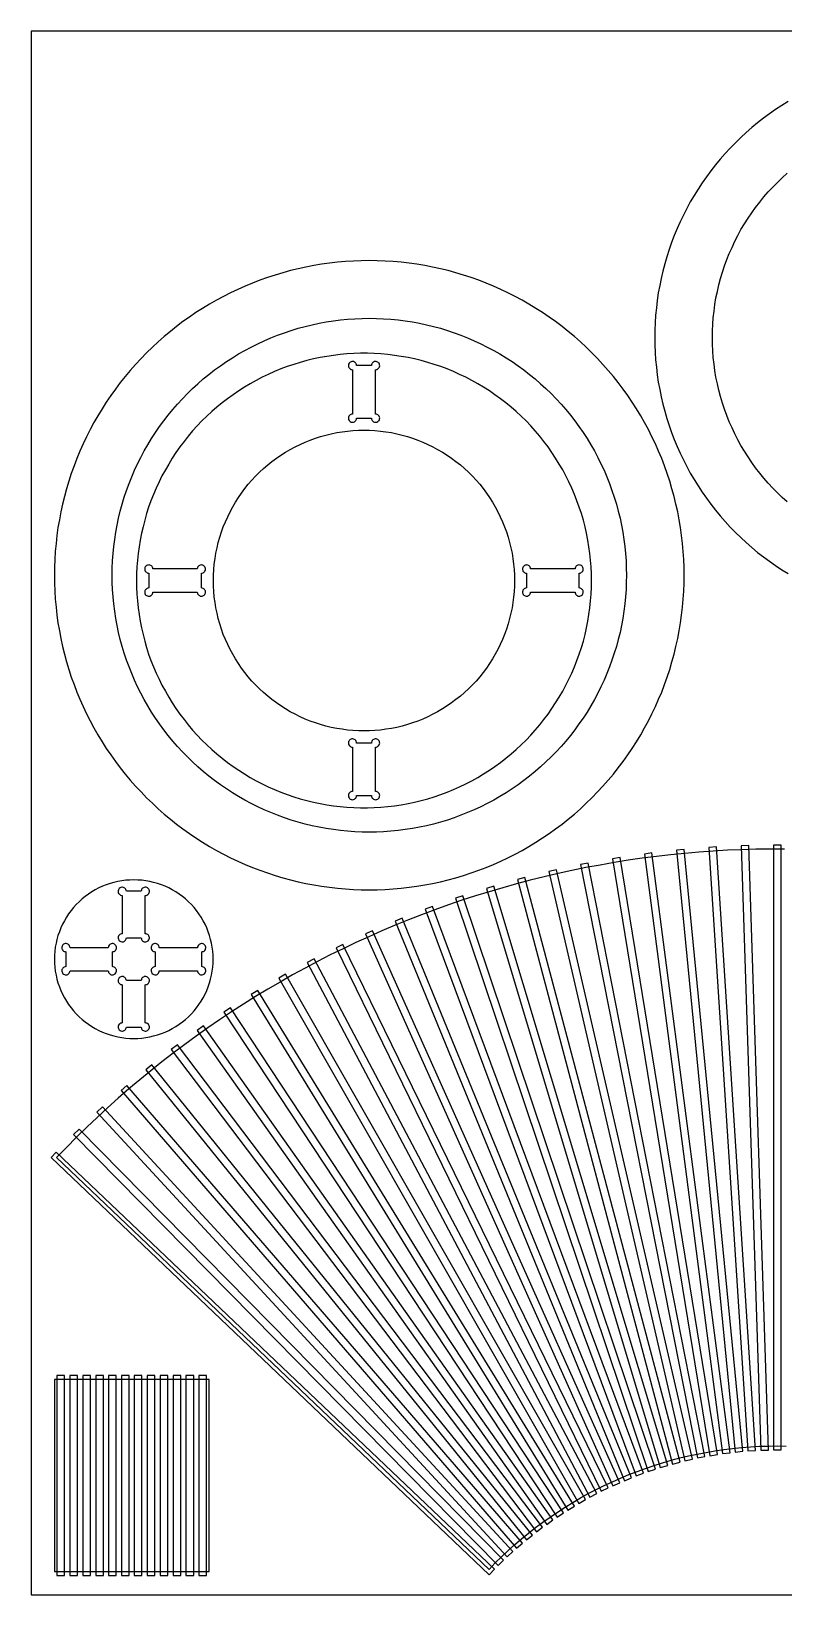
# Model space of a CAD drawing. Extents: x 0 to 2440, y 0 to 1220.
# Drawn here: x 0 to 587, y 0 to 1220 of the extents above; entities that cross this region are included whole.
import ezdxf

# ---------------------------------------------------------------- set-up
doc = ezdxf.new("R2010")
doc.units = 0
for name, color, linetype in [('COUPE', 1, 'Continuous'), ('PLANCHE', 8, 'Continuous'), ('POCHE_KERF_15MM', 5, 'Continuous')]:
    doc.layers.add(name, color=color, linetype=linetype)

msp = doc.modelspace()

# ---------------------------------------------------------------- linework, layer by layer
at = {"layer": 'COUPE'}
for points in [[(590.2, 1165.2), (585.2, 1162.2), (580.3, 1159), (575.6, 1155.6), (570.9, 1152.2), (566.3, 1148.6), (561.8, 1144.9), (557.4, 1141), (553.1, 1137.1), (549, 1133), (544.9, 1128.9), (541, 1124.6), (537.1, 1120.2), (533.4, 1115.7), (529.8, 1111.1), (526.4, 1106.4), (523, 1101.7), (519.8, 1096.8), (516.8, 1091.8), (513.8, 1086.8), (511, 1081.7), (508.4, 1076.5), (505.9, 1071.3), (503.5, 1066), (501.3, 1060.6), (499.2, 1055.1), (497.3, 1049.6), (495.5, 1044.1), (493.8, 1038.5), (492.4, 1032.9), (491, 1027.2), (489.9, 1021.5), (488.8, 1015.8), (488, 1010), (487.3, 1004.2), (486.7, 998.4), (486.3, 992.6), (486.1, 986.8), (486, 981), (486.1, 975.2), (486.3, 969.4), (486.7, 963.6), (487.3, 957.8), (488, 952), (488.8, 946.2), (489.9, 940.5), (491, 934.8), (492.4, 929.1), (493.8, 923.5), (495.5, 917.9), (497.3, 912.4), (499.2, 906.9), (501.3, 901.4), (503.5, 896), (505.9, 890.7), (508.4, 885.5), (511, 880.3), (513.8, 875.2), (516.8, 870.2), (519.8, 865.2), (523, 860.3), (526.4, 855.6), (529.8, 850.9), (533.4, 846.3), (537.1, 841.8), (541, 837.4), (544.9, 833.1), (549, 829), (553.1, 824.9), (557.4, 821), (561.8, 817.1), (566.3, 813.4), (570.9, 809.8), (575.6, 806.4), (580.3, 803), (585.2, 799.8), (590.2, 796.8)], [(589.3, 852.8), (585.5, 856.3), (581.7, 859.9), (578.1, 863.6), (574.5, 867.4), (571.1, 871.3), (567.9, 875.3), (564.7, 879.4), (561.7, 883.6), (558.8, 887.9), (556, 892.3), (553.3, 896.7), (550.8, 901.3), (548.5, 905.9), (546.3, 910.6), (544.2, 915.3), (542.3, 920.2), (540.5, 925), (538.8, 929.9), (537.4, 934.9), (536, 939.9), (534.9, 945), (533.8, 950.1), (533, 955.2), (532.3, 960.3), (531.7, 965.5), (531.3, 970.6), (531.1, 975.8), (531, 981), (531.1, 986.2), (531.3, 991.4), (531.7, 996.5), (532.3, 1001.7), (533, 1006.8), (533.8, 1011.9), (534.9, 1017), (536, 1022.1), (537.4, 1027.1), (538.8, 1032.1), (540.5, 1037), (542.3, 1041.8), (544.2, 1046.7), (546.3, 1051.4), (548.5, 1056.1), (550.8, 1060.7), (553.3, 1065.3), (556, 1069.7), (558.8, 1074.1), (561.7, 1078.4), (564.7, 1082.6), (567.9, 1086.7), (571.1, 1090.7), (574.5, 1094.6), (578.1, 1098.4), (581.7, 1102.1), (585.5, 1105.7), (589.3, 1109.2)], [(587.2, 581.8), (576.1, 581.8), (564.9, 581.7), (553.8, 581.3), (542.7, 580.9), (531.6, 580.2), (520.5, 579.4), (509.4, 578.5), (498.4, 577.4), (487.3, 576.1), (476.3, 574.7), (465.3, 573.1), (454.3, 571.3), (443.4, 569.4), (432.4, 567.4), (421.5, 565.1), (410.7, 562.8), (399.8, 560.3), (389, 557.6), (378.3, 554.7), (367.6, 551.7), (356.9, 548.6), (346.3, 545.3), (335.7, 541.9), (325.2, 538.3), (314.7, 534.5), (304.3, 530.6), (294, 526.6), (283.7, 522.4), (273.4, 518), (263.2, 513.5), (253.1, 508.9), (243.1, 504.1), (233.1, 499.2), (223.2, 494.1), (213.4, 488.9), (203.6, 483.6), (194, 478.1), (184.4, 472.5), (174.9, 466.7), (165.4, 460.8), (156.1, 454.8), (146.8, 448.6), (137.7, 442.3), (128.6, 435.9), (119.6, 429.4), (110.7, 422.7), (101.9, 415.9), (93.2, 408.9), (84.6, 401.9), (76.1, 394.7), (67.8, 387.4), (59.5, 380), (51.3, 372.4), (43.2, 364.8), (35.3, 357), (27.4, 349.1), (19.7, 341.1), (356.9, 19.8), (361.7, 24.8), (366.7, 29.7), (371.8, 34.5), (377, 39.1), (382.3, 43.7), (387.7, 48.1), (393.2, 52.4), (398.8, 56.6), (404.5, 60.6), (410.3, 64.5), (416.1, 68.3), (422.1, 72), (428.1, 75.5), (434.2, 78.9), (440.4, 82.1), (446.7, 85.2), (453, 88.2), (459.4, 91), (465.8, 93.7), (472.3, 96.2), (478.9, 98.6), (485.5, 100.9), (492.2, 102.9), (498.9, 104.9), (505.6, 106.7), (512.4, 108.3), (519.2, 109.8), (526.1, 111.1), (533, 112.3), (539.9, 113.3), (546.8, 114.2), (553.7, 114.9), (560.7, 115.4), (567.7, 115.8), (574.6, 116), (581.6, 116.1), (588.6, 116)]]:
    msp.add_lwpolyline(points, dxfattribs=at)
for points in [[(509, 795.5), (508.9, 801.7), (508.7, 807.9), (508.3, 814.1), (507.7, 820.3), (507, 826.5), (506.2, 832.7), (505.1, 838.8), (504, 844.9), (502.6, 851), (501.2, 857), (499.5, 863), (497.7, 869), (495.8, 874.9), (493.7, 880.8), (491.5, 886.6), (489.1, 892.3), (486.6, 898), (483.9, 903.6), (481.1, 909.2), (478.2, 914.6), (475.1, 920), (471.8, 925.4), (468.5, 930.6), (465, 935.7), (461.4, 940.8), (457.6, 945.8), (453.8, 950.6), (449.8, 955.4), (445.7, 960.1), (441.4, 964.6), (437.1, 969.1), (432.6, 973.4), (428.1, 977.7), (423.4, 981.8), (418.6, 985.8), (413.8, 989.6), (408.8, 993.4), (403.7, 997), (398.6, 1000.5), (393.4, 1003.8), (388, 1007.1), (382.6, 1010.2), (377.2, 1013.1), (371.6, 1015.9), (366, 1018.6), (360.3, 1021.1), (354.6, 1023.5), (348.8, 1025.7), (342.9, 1027.8), (337, 1029.7), (331, 1031.5), (325, 1033.2), (319, 1034.6), (312.9, 1036), (306.8, 1037.1), (300.7, 1038.2), (294.5, 1039), (288.3, 1039.7), (282.1, 1040.3), (275.9, 1040.7), (269.7, 1040.9), (263.5, 1041), (257.3, 1040.9), (251.1, 1040.7), (244.9, 1040.3), (238.7, 1039.7), (232.5, 1039), (226.3, 1038.2), (220.2, 1037.1), (214.1, 1036), (208, 1034.6), (202, 1033.2), (196, 1031.5), (190, 1029.7), (184.1, 1027.8), (178.2, 1025.7), (172.4, 1023.5), (166.7, 1021.1), (161, 1018.6), (155.4, 1015.9), (149.8, 1013.1), (144.4, 1010.2), (139, 1007.1), (133.6, 1003.8), (128.4, 1000.5), (123.3, 997), (118.2, 993.4), (113.2, 989.6), (108.4, 985.8), (103.6, 981.8), (98.9, 977.7), (94.4, 973.4), (89.9, 969.1), (85.6, 964.6), (81.3, 960.1), (77.2, 955.4), (73.2, 950.6), (69.4, 945.8), (65.6, 940.8), (62, 935.7), (58.5, 930.6), (55.2, 925.4), (51.9, 920), (48.8, 914.6), (45.9, 909.2), (43.1, 903.6), (40.4, 898), (37.9, 892.3), (35.5, 886.6), (33.3, 880.8), (31.2, 874.9), (29.3, 869), (27.5, 863), (25.8, 857), (24.4, 851), (23, 844.9), (21.9, 838.8), (20.8, 832.7), (20, 826.5), (19.3, 820.3), (18.7, 814.1), (18.3, 807.9), (18.1, 801.7), (18, 795.5), (18.1, 789.3), (18.3, 783.1), (18.7, 776.9), (19.3, 770.7), (20, 764.5), (20.8, 758.3), (21.9, 752.2), (23, 746.1), (24.4, 740), (25.8, 734), (27.5, 728), (29.3, 722), (31.2, 716.1), (33.3, 710.2), (35.5, 704.4), (37.9, 698.7), (40.4, 693), (43.1, 687.4), (45.9, 681.8), (48.8, 676.4), (51.9, 671), (55.2, 665.6), (58.5, 660.4), (62, 655.3), (65.6, 650.2), (69.4, 645.2), (73.2, 640.4), (77.2, 635.6), (81.3, 630.9), (85.6, 626.4), (89.9, 621.9), (94.4, 617.6), (98.9, 613.3), (103.6, 609.2), (108.4, 605.2), (113.2, 601.4), (118.2, 597.6), (123.3, 594), (128.4, 590.5), (133.6, 587.2), (139, 583.9), (144.4, 580.8), (149.8, 577.9), (155.4, 575.1), (161, 572.4), (166.7, 569.9), (172.4, 567.5), (178.2, 565.3), (184.1, 563.2), (190, 561.3), (196, 559.5), (202, 557.8), (208, 556.4), (214.1, 555), (220.2, 553.9), (226.3, 552.8), (232.5, 552), (238.7, 551.3), (244.9, 550.7), (251.1, 550.3), (257.3, 550.1), (263.5, 550), (269.7, 550.1), (275.9, 550.3), (282.1, 550.7), (288.3, 551.3), (294.5, 552), (300.7, 552.8), (306.8, 553.9), (312.9, 555), (319, 556.4), (325, 557.8), (331, 559.5), (337, 561.3), (342.9, 563.2), (348.8, 565.3), (354.6, 567.5), (360.3, 569.9), (366, 572.4), (371.6, 575.1), (377.2, 577.9), (382.6, 580.8), (388, 583.9), (393.4, 587.2), (398.6, 590.5), (403.7, 594), (408.8, 597.6), (413.8, 601.4), (418.6, 605.2), (423.4, 609.2), (428.1, 613.3), (432.6, 617.6), (437.1, 621.9), (441.4, 626.4), (445.7, 630.9), (449.8, 635.6), (453.8, 640.4), (457.6, 645.2), (461.4, 650.2), (465, 655.3), (468.5, 660.4), (471.8, 665.6), (475.1, 671), (478.2, 676.4), (481.1, 681.8), (483.9, 687.4), (486.6, 693), (489.1, 698.7), (491.5, 704.4), (493.7, 710.2), (495.8, 716.1), (497.7, 722), (499.5, 728), (501.2, 734), (502.6, 740), (504, 746.1), (505.1, 752.2), (506.2, 758.3), (507, 764.5), (507.7, 770.7), (508.3, 776.9), (508.7, 783.1), (508.9, 789.3)], [(63, 795.5), (63.1, 801.1), (63.3, 806.7), (63.7, 812.4), (64.3, 817.9), (65, 823.5), (65.8, 829.1), (66.9, 834.6), (68, 840.1), (69.4, 845.6), (70.8, 851), (72.5, 856.4), (74.3, 861.7), (76.2, 867), (78.3, 872.2), (80.5, 877.4), (82.9, 882.5), (85.4, 887.5), (88, 892.5), (90.8, 897.4), (93.7, 902.2), (96.8, 906.9), (100, 911.5), (103.3, 916.1), (106.7, 920.5), (110.3, 924.9), (114, 929.1), (117.8, 933.2), (121.7, 937.3), (125.8, 941.2), (129.9, 945), (134.1, 948.7), (138.5, 952.3), (142.9, 955.7), (147.5, 959), (152.1, 962.2), (156.8, 965.3), (161.6, 968.2), (166.5, 971), (171.5, 973.6), (176.5, 976.1), (181.6, 978.5), (186.8, 980.7), (192, 982.8), (197.3, 984.7), (202.6, 986.5), (208, 988.2), (213.4, 989.6), (218.9, 991), (224.4, 992.1), (229.9, 993.2), (235.5, 994), (241.1, 994.7), (246.6, 995.3), (252.3, 995.7), (257.9, 995.9), (263.5, 996), (269.1, 995.9), (274.7, 995.7), (280.4, 995.3), (285.9, 994.7), (291.5, 994), (297.1, 993.2), (302.6, 992.1), (308.1, 991), (313.6, 989.6), (319, 988.2), (324.4, 986.5), (329.7, 984.7), (335, 982.8), (340.2, 980.7), (345.4, 978.5), (350.5, 976.1), (355.5, 973.6), (360.5, 971), (365.4, 968.2), (370.2, 965.3), (374.9, 962.2), (379.5, 959), (384.1, 955.7), (388.5, 952.3), (392.9, 948.7), (397.1, 945), (401.2, 941.2), (405.3, 937.3), (409.2, 933.2), (413, 929.1), (416.7, 924.9), (420.3, 920.5), (423.7, 916.1), (427, 911.5), (430.2, 906.9), (433.3, 902.2), (436.2, 897.4), (439, 892.5), (441.6, 887.5), (444.1, 882.5), (446.5, 877.4), (448.7, 872.2), (450.8, 867), (452.7, 861.7), (454.5, 856.4), (456.2, 851), (457.6, 845.6), (459, 840.1), (460.1, 834.6), (461.2, 829.1), (462, 823.5), (462.7, 817.9), (463.3, 812.4), (463.7, 806.7), (463.9, 801.1), (464, 795.5), (463.9, 789.9), (463.7, 784.3), (463.3, 778.6), (462.7, 773.1), (462, 767.5), (461.2, 761.9), (460.1, 756.4), (459, 750.9), (457.6, 745.4), (456.2, 740), (454.5, 734.6), (452.7, 729.3), (450.8, 724), (448.7, 718.8), (446.5, 713.6), (444.1, 708.5), (441.6, 703.5), (439, 698.5), (436.2, 693.6), (433.3, 688.8), (430.2, 684.1), (427, 679.5), (423.7, 674.9), (420.3, 670.5), (416.7, 666.1), (413, 661.9), (409.2, 657.8), (405.3, 653.7), (401.2, 649.8), (397.1, 646), (392.9, 642.3), (388.5, 638.7), (384.1, 635.3), (379.5, 632), (374.9, 628.8), (370.2, 625.7), (365.4, 622.8), (360.5, 620), (355.5, 617.4), (350.5, 614.9), (345.4, 612.5), (340.2, 610.3), (335, 608.2), (329.7, 606.3), (324.4, 604.5), (319, 602.8), (313.6, 601.4), (308.1, 600), (302.6, 598.9), (297.1, 597.8), (291.5, 597), (285.9, 596.3), (280.4, 595.7), (274.7, 595.3), (269.1, 595.1), (263.5, 595), (257.9, 595.1), (252.3, 595.3), (246.6, 595.7), (241.1, 596.3), (235.5, 597), (229.9, 597.8), (224.4, 598.9), (218.9, 600), (213.4, 601.4), (208, 602.8), (202.6, 604.5), (197.3, 606.3), (192, 608.2), (186.8, 610.3), (181.6, 612.5), (176.5, 614.9), (171.5, 617.4), (166.5, 620), (161.6, 622.8), (156.8, 625.7), (152.1, 628.8), (147.5, 632), (142.9, 635.3), (138.5, 638.7), (134.1, 642.3), (129.9, 646), (125.8, 649.8), (121.7, 653.7), (117.8, 657.8), (114, 661.9), (110.3, 666.1), (106.7, 670.5), (103.3, 674.9), (100, 679.5), (96.8, 684.1), (93.7, 688.8), (90.8, 693.6), (88, 698.5), (85.4, 703.5), (82.9, 708.5), (80.5, 713.6), (78.3, 718.8), (76.2, 724), (74.3, 729.3), (72.5, 734.6), (70.8, 740), (69.4, 745.4), (68, 750.9), (66.9, 756.4), (65.8, 761.9), (65, 767.5), (64.3, 773.1), (63.7, 778.6), (63.3, 784.3), (63.1, 789.9)], [(436.7, 791.4), (436.7, 796.7), (436.4, 802), (436, 807.3), (435.5, 812.5), (434.8, 817.8), (433.9, 823), (432.9, 828.3), (431.7, 833.4), (430.4, 838.6), (428.9, 843.7), (427.2, 848.7), (425.4, 853.7), (423.5, 858.6), (421.4, 863.5), (419.2, 868.3), (416.8, 873.1), (414.3, 877.8), (411.6, 882.3), (408.8, 886.9), (405.9, 891.3), (402.9, 895.6), (399.7, 899.9), (396.4, 904), (392.9, 908.1), (389.4, 912), (385.7, 915.9), (381.9, 919.6), (378.1, 923.2), (374.1, 926.7), (370, 930), (365.8, 933.3), (361.5, 936.4), (357.1, 939.4), (352.6, 942.3), (348.1, 945), (343.4, 947.6), (338.7, 950), (333.9, 952.3), (329.1, 954.5), (324.2, 956.5), (319.2, 958.3), (314.2, 960.1), (309.1, 961.6), (304, 963), (298.8, 964.3), (293.7, 965.4), (288.4, 966.3), (283.2, 967.1), (277.9, 967.8), (272.6, 968.2), (267.3, 968.6), (262, 968.7), (256.7, 968.7), (251.4, 968.6), (246.1, 968.2), (240.8, 967.8), (235.6, 967.1), (230.3, 966.3), (225.1, 965.4), (219.9, 964.3), (214.7, 963), (209.6, 961.6), (204.6, 960.1), (199.5, 958.3), (194.6, 956.5), (189.7, 954.5), (184.8, 952.3), (180, 950), (175.3, 947.6), (170.7, 945), (166.1, 942.3), (161.7, 939.4), (157.3, 936.4), (153, 933.3), (148.8, 930), (144.7, 926.7), (140.7, 923.2), (136.8, 919.6), (133, 915.9), (129.3, 912), (125.8, 908.1), (122.4, 904), (119.1, 899.9), (115.9, 895.6), (112.8, 891.3), (109.9, 886.9), (107.1, 882.3), (104.5, 877.8), (101.9, 873.1), (99.6, 868.3), (97.3, 863.5), (95.2, 858.6), (93.3, 853.7), (91.5, 848.7), (89.9, 843.7), (88.4, 838.6), (87.1, 833.4), (85.9, 828.3), (84.9, 823), (84, 817.8), (83.3, 812.5), (82.7, 807.3), (82.3, 802), (82.1, 796.7), (82, 791.4), (82.1, 786.1), (82.3, 780.8), (82.7, 775.5), (83.3, 770.2), (84, 764.9), (84.9, 759.7), (85.9, 754.5), (87.1, 749.3), (88.4, 744.2), (89.9, 739.1), (91.5, 734), (93.3, 729), (95.2, 724.1), (97.3, 719.2), (99.6, 714.4), (101.9, 709.7), (104.5, 705), (107.1, 700.4), (109.9, 695.9), (112.8, 691.5), (115.9, 687.1), (119.1, 682.9), (122.4, 678.7), (125.8, 674.7), (129.3, 670.7), (133, 666.9), (136.8, 663.2), (140.7, 659.6), (144.7, 656.1), (148.8, 652.7), (153, 649.5), (157.3, 646.3), (161.7, 643.3), (166.1, 640.5), (170.7, 637.8), (175.3, 635.2), (180, 632.7), (184.8, 630.4), (189.7, 628.3), (194.6, 626.3), (199.5, 624.4), (204.6, 622.7), (209.6, 621.1), (214.7, 619.7), (219.9, 618.4), (225.1, 617.3), (230.3, 616.4), (235.6, 615.6), (240.8, 615), (246.1, 614.5), (251.4, 614.2), (256.7, 614), (262, 614), (267.3, 614.2), (272.6, 614.5), (277.9, 615), (283.2, 615.6), (288.4, 616.4), (293.7, 617.3), (298.8, 618.4), (304, 619.7), (309.1, 621.1), (314.2, 622.7), (319.2, 624.4), (324.2, 626.3), (329.1, 628.3), (333.9, 630.4), (338.7, 632.7), (343.4, 635.2), (348.1, 637.8), (352.6, 640.5), (357.1, 643.3), (361.5, 646.3), (365.8, 649.5), (370, 652.7), (374.1, 656.1), (378.1, 659.6), (381.9, 663.2), (385.7, 666.9), (389.4, 670.7), (392.9, 674.7), (396.4, 678.7), (399.7, 682.9), (402.9, 687.1), (405.9, 691.5), (408.8, 695.9), (411.6, 700.4), (414.3, 705), (416.8, 709.7), (419.2, 714.4), (421.4, 719.2), (423.5, 724.1), (425.4, 729), (427.2, 734), (428.9, 739.1), (430.4, 744.2), (431.7, 749.3), (432.9, 754.5), (433.9, 759.7), (434.8, 764.9), (435.5, 770.2), (436, 775.5), (436.4, 780.8), (436.7, 786.1)], [(265.2, 918.1), (265.2, 917.4), (265.5, 916.8), (265.8, 916.2), (266.3, 915.7), (266.8, 915.3), (267.5, 915.1), (268.1, 914.9), (268.8, 915), (269.5, 915.1), (270.1, 915.4), (270.6, 915.9), (271.1, 916.4), (271.4, 917), (271.5, 917.7), (271.6, 918.4), (271.4, 919), (271.2, 919.7), (270.8, 920.2), (270.3, 920.7), (269.7, 921), (269.1, 921.3), (268.4, 921.3), (268.4, 955.9), (269.1, 956), (269.7, 956.2), (270.3, 956.6), (270.8, 957), (271.2, 957.6), (271.4, 958.2), (271.6, 958.9), (271.5, 959.6), (271.4, 960.2), (271.1, 960.9), (270.6, 961.4), (270.1, 961.8), (269.5, 962.1), (268.8, 962.3), (268.1, 962.3), (267.5, 962.2), (266.8, 961.9), (266.3, 961.5), (265.8, 961), (265.5, 960.5), (265.2, 959.8), (265.2, 959.1), (253.6, 959.1), (253.5, 959.8), (253.3, 960.5), (252.9, 961), (252.5, 961.5), (251.9, 961.9), (251.3, 962.2), (250.6, 962.3), (249.9, 962.3), (249.3, 962.1), (248.6, 961.8), (248.1, 961.4), (247.7, 960.9), (247.4, 960.2), (247.2, 959.6), (247.2, 958.9), (247.3, 958.2), (247.6, 957.6), (248, 957), (248.5, 956.6), (249, 956.2), (249.7, 956), (250.4, 955.9), (250.4, 921.3), (249.7, 921.3), (249, 921), (248.5, 920.7), (248, 920.2), (247.6, 919.7), (247.3, 919), (247.2, 918.4), (247.2, 917.7), (247.4, 917), (247.7, 916.4), (248.1, 915.9), (248.6, 915.4), (249.3, 915.1), (249.9, 915), (250.6, 914.9), (251.3, 915.1), (251.9, 915.3), (252.5, 915.7), (252.9, 916.2), (253.3, 916.8), (253.5, 917.4), (253.6, 918.1)], [(142, 791.4), (142.1, 795.7), (142.3, 799.9), (142.7, 804.2), (143.3, 808.5), (144, 812.7), (144.8, 816.9), (145.8, 821.1), (147, 825.2), (148.3, 829.3), (149.7, 833.3), (151.3, 837.3), (153.1, 841.2), (155, 845), (157, 848.8), (159.2, 852.5), (161.5, 856.1), (163.9, 859.7), (166.5, 863.1), (169.2, 866.5), (172, 869.7), (174.9, 872.8), (177.9, 875.9), (181, 878.8), (184.3, 881.6), (187.6, 884.3), (191.1, 886.8), (194.6, 889.3), (198.2, 891.6), (201.9, 893.7), (205.7, 895.8), (209.6, 897.6), (213.5, 899.4), (217.4, 901), (221.5, 902.5), (225.6, 903.8), (229.7, 904.9), (233.9, 905.9), (238.1, 906.8), (242.3, 907.5), (246.5, 908), (250.8, 908.4), (255.1, 908.7), (259.4, 908.7), (263.7, 908.7), (267.9, 908.4), (272.2, 908), (276.5, 907.5), (280.7, 906.8), (284.9, 905.9), (289.1, 904.9), (293.2, 903.8), (297.3, 902.5), (301.3, 901), (305.3, 899.4), (309.2, 897.6), (313, 895.8), (316.8, 893.7), (320.5, 891.6), (324.1, 889.3), (327.7, 886.8), (331.1, 884.3), (334.5, 881.6), (337.7, 878.8), (340.8, 875.9), (343.9, 872.8), (346.8, 869.7), (349.6, 866.5), (352.3, 863.1), (354.8, 859.7), (357.3, 856.1), (359.6, 852.5), (361.7, 848.8), (363.8, 845), (365.6, 841.2), (367.4, 837.3), (369, 833.3), (370.5, 829.3), (371.8, 825.2), (372.9, 821.1), (373.9, 816.9), (374.8, 812.7), (375.5, 808.5), (376, 804.2), (376.4, 799.9), (376.7, 795.7), (376.7, 791.4), (376.7, 787.1), (376.4, 782.8), (376, 778.5), (375.5, 774.3), (374.8, 770.1), (373.9, 765.9), (372.9, 761.7), (371.8, 757.6), (370.5, 753.5), (369, 749.4), (367.4, 745.5), (365.6, 741.6), (363.8, 737.7), (361.7, 733.9), (359.6, 730.2), (357.3, 726.6), (354.8, 723.1), (352.3, 719.6), (349.6, 716.3), (346.8, 713), (343.9, 709.9), (340.8, 706.9), (337.7, 704), (334.5, 701.2), (331.1, 698.5), (327.7, 695.9), (324.1, 693.5), (320.5, 691.2), (316.8, 689), (313, 687), (309.2, 685.1), (305.3, 683.3), (301.3, 681.7), (297.3, 680.3), (293.2, 679), (289.1, 677.8), (284.9, 676.8), (280.7, 676), (276.5, 675.3), (272.2, 674.7), (267.9, 674.3), (263.7, 674.1), (259.4, 674), (255.1, 674.1), (250.8, 674.3), (246.5, 674.7), (242.3, 675.3), (238.1, 676), (233.9, 676.8), (229.7, 677.8), (225.6, 679), (221.5, 680.3), (217.4, 681.7), (213.5, 683.3), (209.6, 685.1), (205.7, 687), (201.9, 689), (198.2, 691.2), (194.6, 693.5), (191.1, 695.9), (187.6, 698.5), (184.3, 701.2), (181, 704), (177.9, 706.9), (174.9, 709.9), (172, 713), (169.2, 716.3), (166.5, 719.6), (163.9, 723.1), (161.5, 726.6), (159.2, 730.2), (157, 733.9), (155, 737.7), (153.1, 741.6), (151.3, 745.5), (149.7, 749.4), (148.3, 753.5), (147, 757.6), (145.8, 761.7), (144.8, 765.9), (144, 770.1), (143.3, 774.3), (142.7, 778.5), (142.3, 782.8), (142.1, 787.1)], [(91.6, 785.6), (90.9, 785.5), (90.3, 785.3), (89.7, 784.9), (89.2, 784.5), (88.8, 783.9), (88.5, 783.3), (88.4, 782.6), (88.5, 781.9), (88.6, 781.3), (88.9, 780.6), (89.4, 780.1), (89.9, 779.7), (90.5, 779.4), (91.2, 779.2), (91.8, 779.2), (92.5, 779.3), (93.2, 779.6), (93.7, 780), (94.2, 780.5), (94.5, 781), (94.7, 781.7), (94.8, 782.4), (129.4, 782.4), (129.5, 781.7), (129.7, 781), (130.1, 780.5), (130.5, 780), (131.1, 779.6), (131.7, 779.3), (132.4, 779.2), (133.1, 779.2), (133.7, 779.4), (134.3, 779.7), (134.9, 780.1), (135.3, 780.6), (135.6, 781.3), (135.8, 781.9), (135.8, 782.6), (135.7, 783.3), (135.4, 783.9), (135, 784.5), (134.5, 784.9), (133.9, 785.3), (133.3, 785.5), (132.6, 785.6), (132.6, 797.2), (133.3, 797.2), (133.9, 797.5), (134.5, 797.8), (135, 798.3), (135.4, 798.8), (135.7, 799.5), (135.8, 800.1), (135.8, 800.8), (135.6, 801.5), (135.3, 802.1), (134.9, 802.6), (134.3, 803.1), (133.7, 803.4), (133.1, 803.5), (132.4, 803.6), (131.7, 803.4), (131.1, 803.2), (130.5, 802.8), (130.1, 802.3), (129.7, 801.7), (129.5, 801.1), (129.4, 800.4), (94.8, 800.4), (94.7, 801.1), (94.5, 801.7), (94.2, 802.3), (93.7, 802.8), (93.2, 803.2), (92.5, 803.4), (91.8, 803.6), (91.2, 803.5), (90.5, 803.4), (89.9, 803.1), (89.4, 802.6), (88.9, 802.1), (88.6, 801.5), (88.5, 800.8), (88.4, 800.1), (88.5, 799.5), (88.8, 798.8), (89.2, 798.3), (89.7, 797.8), (90.3, 797.5), (90.9, 797.2), (91.6, 797.2)], [(386.1, 785.6), (385.4, 785.5), (384.8, 785.3), (384.2, 784.9), (383.7, 784.5), (383.3, 783.9), (383.1, 783.3), (382.9, 782.6), (383, 781.9), (383.1, 781.3), (383.4, 780.6), (383.9, 780.1), (384.4, 779.7), (385, 779.4), (385.7, 779.2), (386.4, 779.2), (387, 779.3), (387.7, 779.6), (388.2, 780), (388.7, 780.5), (389, 781), (389.3, 781.7), (389.3, 782.4), (423.9, 782.4), (424, 781.7), (424.2, 781), (424.6, 780.5), (425, 780), (425.6, 779.6), (426.2, 779.3), (426.9, 779.2), (427.6, 779.2), (428.2, 779.4), (428.9, 779.7), (429.4, 780.1), (429.8, 780.6), (430.1, 781.3), (430.3, 781.9), (430.3, 782.6), (430.2, 783.3), (429.9, 783.9), (429.5, 784.5), (429, 784.9), (428.5, 785.3), (427.8, 785.5), (427.1, 785.6), (427.1, 797.2), (427.8, 797.2), (428.5, 797.5), (429, 797.8), (429.5, 798.3), (429.9, 798.8), (430.2, 799.5), (430.3, 800.1), (430.3, 800.8), (430.1, 801.5), (429.8, 802.1), (429.4, 802.6), (428.9, 803.1), (428.2, 803.4), (427.6, 803.5), (426.9, 803.6), (426.2, 803.4), (425.6, 803.2), (425, 802.8), (424.6, 802.3), (424.2, 801.7), (424, 801.1), (423.9, 800.4), (389.3, 800.4), (389.3, 801.1), (389, 801.7), (388.7, 802.3), (388.2, 802.8), (387.7, 803.2), (387, 803.4), (386.4, 803.6), (385.7, 803.5), (385, 803.4), (384.4, 803.1), (383.9, 802.6), (383.4, 802.1), (383.1, 801.5), (383, 800.8), (382.9, 800.1), (383.1, 799.5), (383.3, 798.8), (383.7, 798.3), (384.2, 797.8), (384.8, 797.5), (385.4, 797.2), (386.1, 797.2)], [(265.2, 623.6), (265.2, 622.9), (265.5, 622.3), (265.8, 621.7), (266.3, 621.2), (266.8, 620.8), (267.5, 620.5), (268.1, 620.4), (268.8, 620.5), (269.5, 620.6), (270.1, 620.9), (270.6, 621.4), (271.1, 621.9), (271.4, 622.5), (271.5, 623.2), (271.6, 623.8), (271.4, 624.5), (271.2, 625.2), (270.8, 625.7), (270.3, 626.2), (269.7, 626.5), (269.1, 626.7), (268.4, 626.8), (268.4, 661.4), (269.1, 661.5), (269.7, 661.7), (270.3, 662.1), (270.8, 662.5), (271.2, 663.1), (271.4, 663.7), (271.6, 664.4), (271.5, 665.1), (271.4, 665.7), (271.1, 666.3), (270.6, 666.9), (270.1, 667.3), (269.5, 667.6), (268.8, 667.8), (268.1, 667.8), (267.5, 667.7), (266.8, 667.4), (266.3, 667), (265.8, 666.5), (265.5, 665.9), (265.2, 665.3), (265.2, 664.6), (253.6, 664.6), (253.5, 665.3), (253.3, 665.9), (252.9, 666.5), (252.5, 667), (251.9, 667.4), (251.3, 667.7), (250.6, 667.8), (249.9, 667.8), (249.3, 667.6), (248.6, 667.3), (248.1, 666.9), (247.7, 666.3), (247.4, 665.7), (247.2, 665.1), (247.2, 664.4), (247.3, 663.7), (247.6, 663.1), (248, 662.5), (248.5, 662.1), (249, 661.7), (249.7, 661.5), (250.4, 661.4), (250.4, 626.8), (249.7, 626.7), (249, 626.5), (248.5, 626.2), (248, 625.7), (247.6, 625.2), (247.3, 624.5), (247.2, 623.8), (247.2, 623.2), (247.4, 622.5), (247.7, 621.9), (248.1, 621.4), (248.6, 620.9), (249.3, 620.6), (249.9, 620.5), (250.6, 620.4), (251.3, 620.5), (251.9, 620.8), (252.5, 621.2), (252.9, 621.7), (253.3, 622.3), (253.5, 622.9), (253.6, 623.6)], [(141.8, 495.9), (141.7, 499), (141.5, 502.2), (141.1, 505.3), (140.5, 508.4), (139.8, 511.4), (139, 514.4), (138, 517.4), (136.8, 520.3), (135.5, 523.2), (134, 525.9), (132.4, 528.7), (130.7, 531.3), (128.9, 533.8), (126.9, 536.2), (124.8, 538.6), (122.6, 540.8), (120.2, 542.9), (117.8, 544.9), (115.3, 546.7), (112.7, 548.4), (109.9, 550), (107.2, 551.5), (104.3, 552.8), (101.4, 554), (98.4, 555), (95.4, 555.8), (92.4, 556.5), (89.3, 557.1), (86.2, 557.5), (83, 557.7), (79.9, 557.8), (76.8, 557.7), (73.6, 557.5), (70.5, 557.1), (67.4, 556.5), (64.4, 555.8), (61.4, 555), (58.4, 554), (55.5, 552.8), (52.6, 551.5), (49.9, 550), (47.2, 548.4), (44.5, 546.7), (42, 544.9), (39.6, 542.9), (37.3, 540.8), (35, 538.6), (32.9, 536.2), (31, 533.8), (29.1, 531.3), (27.4, 528.7), (25.8, 525.9), (24.3, 523.2), (23, 520.3), (21.9, 517.4), (20.8, 514.4), (20, 511.4), (19.3, 508.4), (18.7, 505.3), (18.3, 502.2), (18.1, 499), (18, 495.9), (18.1, 492.8), (18.3, 489.6), (18.7, 486.5), (19.3, 483.4), (20, 480.4), (20.8, 477.4), (21.9, 474.4), (23, 471.5), (24.3, 468.6), (25.8, 465.9), (27.4, 463.2), (29.1, 460.5), (31, 458), (32.9, 455.6), (35, 453.3), (37.3, 451), (39.6, 448.9), (42, 447), (44.5, 445.1), (47.2, 443.4), (49.9, 441.8), (52.6, 440.3), (55.5, 439), (58.4, 437.9), (61.4, 436.8), (64.4, 436), (67.4, 435.3), (70.5, 434.7), (73.6, 434.3), (76.8, 434.1), (79.9, 434), (83, 434.1), (86.2, 434.3), (89.3, 434.7), (92.4, 435.3), (95.4, 436), (98.4, 436.8), (101.4, 437.9), (104.3, 439), (107.2, 440.3), (109.9, 441.8), (112.7, 443.4), (115.3, 445.1), (117.8, 447), (120.2, 448.9), (122.6, 451), (124.8, 453.3), (126.9, 455.6), (128.9, 458), (130.7, 460.5), (132.4, 463.2), (134, 465.9), (135.5, 468.6), (136.8, 471.5), (138, 474.4), (139, 477.4), (139.8, 480.4), (140.5, 483.4), (141.1, 486.5), (141.5, 489.6), (141.7, 492.8)], [(85.7, 512.6), (85.8, 511.9), (86, 511.3), (86.3, 510.7), (86.8, 510.2), (87.4, 509.8), (88, 509.5), (88.7, 509.4), (89.4, 509.4), (90, 509.6), (90.6, 509.9), (91.2, 510.3), (91.6, 510.9), (91.9, 511.5), (92.1, 512.2), (92.1, 512.8), (92, 513.5), (91.7, 514.1), (91.3, 514.7), (90.8, 515.2), (90.2, 515.5), (89.6, 515.7), (88.9, 515.8), (88.9, 545.7), (89.6, 545.7), (90.2, 545.9), (90.8, 546.3), (91.3, 546.8), (91.7, 547.3), (92, 548), (92.1, 548.6), (92.1, 549.3), (91.9, 550), (91.6, 550.6), (91.2, 551.1), (90.6, 551.5), (90, 551.9), (89.4, 552), (88.7, 552), (88, 551.9), (87.4, 551.7), (86.8, 551.3), (86.3, 550.8), (86, 550.2), (85.8, 549.5), (85.7, 548.9), (74.1, 548.9), (74, 549.5), (73.8, 550.2), (73.5, 550.8), (73, 551.3), (72.4, 551.7), (71.8, 551.9), (71.1, 552), (70.5, 552), (69.8, 551.9), (69.2, 551.5), (68.6, 551.1), (68.2, 550.6), (67.9, 550), (67.7, 549.3), (67.7, 548.6), (67.8, 548), (68.1, 547.3), (68.5, 546.8), (69, 546.3), (69.6, 545.9), (70.2, 545.7), (70.9, 545.7), (70.9, 515.8), (70.2, 515.7), (69.6, 515.5), (69, 515.2), (68.5, 514.7), (68.1, 514.1), (67.8, 513.5), (67.7, 512.8), (67.7, 512.2), (67.9, 511.5), (68.2, 510.9), (68.6, 510.3), (69.2, 509.9), (69.8, 509.6), (70.5, 509.4), (71.1, 509.4), (71.8, 509.5), (72.4, 509.8), (73, 510.2), (73.5, 510.7), (73.8, 511.3), (74, 511.9), (74.1, 512.6)], [(27, 490.1), (26.3, 490), (25.6, 489.8), (25, 489.5), (24.5, 489), (24.2, 488.4), (23.9, 487.8), (23.8, 487.1), (23.8, 486.5), (24, 485.8), (24.3, 485.2), (24.7, 484.6), (25.2, 484.2), (25.8, 483.9), (26.5, 483.7), (27.2, 483.7), (27.9, 483.8), (28.5, 484.1), (29.1, 484.5), (29.5, 485), (29.9, 485.6), (30.1, 486.2), (30.2, 486.9), (60, 486.9), (60.1, 486.2), (60.3, 485.6), (60.6, 485), (61.1, 484.5), (61.7, 484.1), (62.3, 483.8), (63, 483.7), (63.7, 483.7), (64.3, 483.9), (64.9, 484.2), (65.5, 484.6), (65.9, 485.2), (66.2, 485.8), (66.4, 486.5), (66.4, 487.1), (66.3, 487.8), (66, 488.4), (65.6, 489), (65.1, 489.5), (64.5, 489.8), (63.9, 490), (63.2, 490.1), (63.2, 501.7), (63.9, 501.8), (64.5, 502), (65.1, 502.3), (65.6, 502.8), (66, 503.4), (66.3, 504), (66.4, 504.7), (66.4, 505.4), (66.2, 506), (65.9, 506.6), (65.5, 507.2), (64.9, 507.6), (64.3, 507.9), (63.7, 508.1), (63, 508.1), (62.3, 508), (61.7, 507.7), (61.1, 507.3), (60.6, 506.8), (60.3, 506.2), (60.1, 505.6), (60, 504.9), (30.2, 504.9), (30.1, 505.6), (29.9, 506.2), (29.5, 506.8), (29.1, 507.3), (28.5, 507.7), (27.9, 508), (27.2, 508.1), (26.5, 508.1), (25.8, 507.9), (25.2, 507.6), (24.7, 507.2), (24.3, 506.6), (24, 506), (23.8, 505.4), (23.8, 504.7), (23.9, 504), (24.2, 503.4), (24.5, 502.8), (25, 502.3), (25.6, 502), (26.3, 501.8), (27, 501.7)], [(96.6, 490.1), (95.9, 490), (95.3, 489.8), (94.7, 489.5), (94.2, 489), (93.8, 488.4), (93.5, 487.8), (93.4, 487.1), (93.4, 486.5), (93.6, 485.8), (93.9, 485.2), (94.3, 484.6), (94.9, 484.2), (95.5, 483.9), (96.2, 483.7), (96.8, 483.7), (97.5, 483.8), (98.1, 484.1), (98.7, 484.5), (99.2, 485), (99.5, 485.6), (99.7, 486.2), (99.8, 486.9), (129.7, 486.9), (129.7, 486.2), (129.9, 485.6), (130.3, 485), (130.8, 484.5), (131.3, 484.1), (132, 483.8), (132.6, 483.7), (133.3, 483.7), (134, 483.9), (134.6, 484.2), (135.1, 484.6), (135.5, 485.2), (135.9, 485.8), (136, 486.5), (136, 487.1), (135.9, 487.8), (135.7, 488.4), (135.3, 489), (134.8, 489.5), (134.2, 489.8), (133.5, 490), (132.9, 490.1), (132.9, 501.7), (133.5, 501.8), (134.2, 502), (134.8, 502.3), (135.3, 502.8), (135.7, 503.4), (135.9, 504), (136, 504.7), (136, 505.4), (135.9, 506), (135.5, 506.6), (135.1, 507.2), (134.6, 507.6), (134, 507.9), (133.3, 508.1), (132.6, 508.1), (132, 508), (131.3, 507.7), (130.8, 507.3), (130.3, 506.8), (129.9, 506.2), (129.7, 505.6), (129.7, 504.9), (99.8, 504.9), (99.7, 505.6), (99.5, 506.2), (99.2, 506.8), (98.7, 507.3), (98.1, 507.7), (97.5, 508), (96.8, 508.1), (96.2, 508.1), (95.5, 507.9), (94.9, 507.6), (94.3, 507.2), (93.9, 506.6), (93.6, 506), (93.4, 505.4), (93.4, 504.7), (93.5, 504), (93.8, 503.4), (94.2, 502.8), (94.7, 502.3), (95.3, 502), (95.9, 501.8), (96.6, 501.7)], [(85.7, 443), (85.8, 442.3), (86, 441.6), (86.3, 441), (86.8, 440.5), (87.4, 440.2), (88, 439.9), (88.7, 439.8), (89.4, 439.8), (90, 440), (90.6, 440.3), (91.2, 440.7), (91.6, 441.2), (91.9, 441.8), (92.1, 442.5), (92.1, 443.2), (92, 443.9), (91.7, 444.5), (91.3, 445.1), (90.8, 445.5), (90.2, 445.9), (89.6, 446.1), (88.9, 446.2), (88.9, 476), (89.6, 476.1), (90.2, 476.3), (90.8, 476.6), (91.3, 477.1), (91.7, 477.7), (92, 478.3), (92.1, 479), (92.1, 479.7), (91.9, 480.3), (91.6, 480.9), (91.2, 481.5), (90.6, 481.9), (90, 482.2), (89.4, 482.4), (88.7, 482.4), (88, 482.3), (87.4, 482), (86.8, 481.6), (86.3, 481.1), (86, 480.5), (85.8, 479.9), (85.7, 479.2), (74.1, 479.2), (74, 479.9), (73.8, 480.5), (73.5, 481.1), (73, 481.6), (72.4, 482), (71.8, 482.3), (71.1, 482.4), (70.5, 482.4), (69.8, 482.2), (69.2, 481.9), (68.6, 481.5), (68.2, 480.9), (67.9, 480.3), (67.7, 479.7), (67.7, 479), (67.8, 478.3), (68.1, 477.7), (68.5, 477.1), (69, 476.6), (69.6, 476.3), (70.2, 476.1), (70.9, 476), (70.9, 446.2), (70.2, 446.1), (69.6, 445.9), (69, 445.5), (68.5, 445.1), (68.1, 444.5), (67.8, 443.9), (67.7, 443.2), (67.7, 442.5), (67.9, 441.8), (68.2, 441.2), (68.6, 440.7), (69.2, 440.3), (69.8, 440), (70.5, 439.8), (71.1, 439.8), (71.8, 439.9), (72.4, 440.2), (73, 440.5), (73.5, 441), (73.8, 441.6), (74, 442.3), (74.1, 443)], [(18, 18), (138.6, 18), (138.6, 168), (18, 168)]]:
    msp.add_lwpolyline(points, close=True, dxfattribs=at)
at = {"layer": 'PLANCHE'}
msp.add_lwpolyline([(0, 0), (2440, 0), (2440, 1220), (0, 1220)], close=True, dxfattribs=at)
at = {"layer": 'POCHE_KERF_15MM'}
for points in [[(529.1, 108.5), (535, 109.5), (459, 575.2), (453, 574.3)], [(538.9, 110.1), (544.9, 110.8), (483.9, 578.8), (478, 578)], [(548.8, 111.3), (554.8, 111.9), (509, 581.6), (503.1, 581)], [(558.7, 112.2), (564.7, 112.6), (534.2, 583.5), (528.2, 583.1)], [(568.7, 112.8), (574.7, 112.9), (559.4, 584.6), (553.4, 584.4)], [(578.6, 113), (584.6, 113), (584.6, 584.9), (578.6, 584.9)], [(509.6, 104.5), (515.5, 105.8), (409.4, 565.7), (403.6, 564.3)], [(519.3, 106.7), (525.2, 107.8), (434.1, 570.9), (428.2, 569.7)], [(490.4, 99.2), (496.2, 100.9), (360.6, 552.9), (354.9, 551.2)], [(500, 102), (505.8, 103.5), (384.9, 559.7), (379.1, 558.2)], [(471.6, 92.7), (477.3, 94.8), (312.7, 537.1), (307.1, 535)], [(481, 96.1), (486.7, 98), (336.5, 545.4), (330.8, 543.5)], [(462.4, 89), (467.9, 91.2), (289.2, 528), (283.6, 525.7)], [(453.3, 85), (458.8, 87.4), (265.9, 518.1), (260.5, 515.7)], [(444.3, 80.7), (449.7, 83.3), (243, 507.5), (237.6, 504.9)], [(435.5, 76.1), (440.8, 78.9), (220.5, 496.2), (215.2, 493.4)], [(426.8, 71.2), (432, 74.2), (198.3, 484.2), (193.1, 481.2)], [(418.3, 66), (423.4, 69.2), (176.6, 471.4), (171.4, 468.3)], [(409.9, 60.6), (414.9, 63.9), (155.2, 457.9), (150.2, 454.6)], [(401.8, 54.9), (406.7, 58.4), (134.3, 443.8), (129.4, 440.3)], [(393.8, 49), (398.6, 52.6), (113.9, 429), (109.1, 425.4)], [(386, 42.8), (390.7, 46.5), (94, 413.5), (89.3, 409.7)], [(378.4, 36.3), (383, 40.2), (74.5, 397.4), (70, 393.5)], [(371.1, 29.6), (375.5, 33.7), (55.6, 380.7), (51.2, 376.6)], [(363.9, 22.7), (368.2, 26.9), (37.3, 363.3), (33, 359.1)], [(357, 15.5), (361.2, 19.9), (19.5, 345.4), (15.4, 341.1)], [(20, 14.9), (26, 14.9), (26, 171.1), (20, 171.1)], [(30.1, 14.9), (36.1, 14.9), (36.1, 171.1), (30.1, 171.1)], [(40.1, 14.9), (46.1, 14.9), (46.1, 171.1), (40.1, 171.1)], [(50.2, 14.9), (56.2, 14.9), (56.2, 171.1), (50.2, 171.1)], [(60.2, 14.9), (66.2, 14.9), (66.2, 171.1), (60.2, 171.1)], [(70.3, 14.9), (76.3, 14.9), (76.3, 171.1), (70.3, 171.1)], [(80.3, 14.9), (86.3, 14.9), (86.3, 171.1), (80.3, 171.1)], [(90.4, 14.9), (96.4, 14.9), (96.4, 171.1), (90.4, 171.1)], [(100.5, 14.9), (106.5, 14.9), (106.5, 171.1), (100.5, 171.1)], [(110.5, 14.9), (116.5, 14.9), (116.5, 171.1), (110.5, 171.1)], [(120.6, 14.9), (126.6, 14.9), (126.6, 171.1), (120.6, 171.1)], [(130.6, 14.9), (136.6, 14.9), (136.6, 171.1), (130.6, 171.1)]]:
    msp.add_lwpolyline(points, close=True, dxfattribs=at)

doc.saveas('drawing.dxf')
